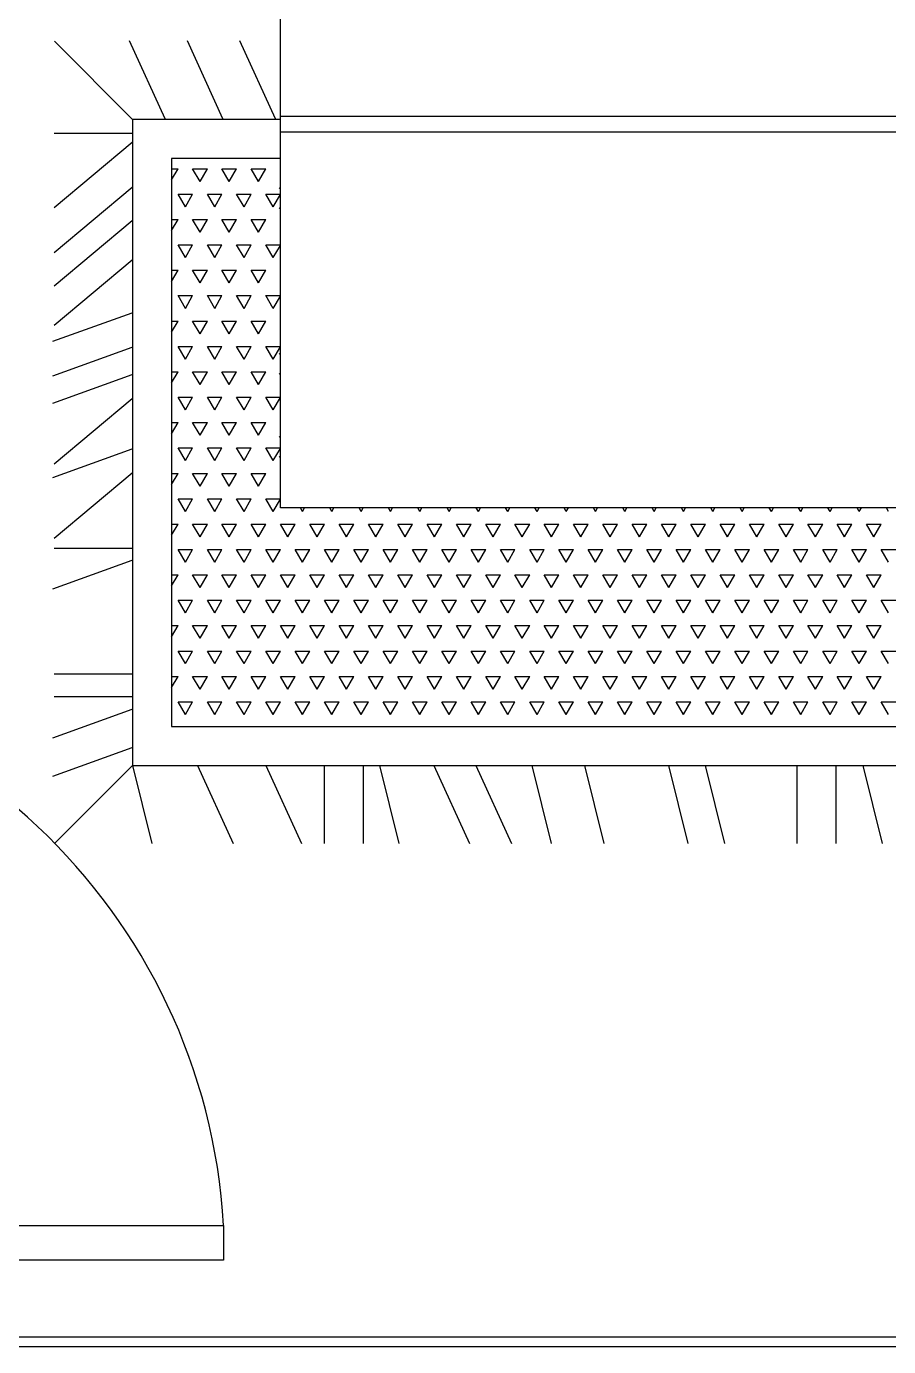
# Model space of a CAD drawing. Header units: inches. Extents: x 3882 to 20043, y -1483 to 317.
# Drawn here: x 12326.6 to 12370.1, y -356.5 to -290 of the extents above; entities that cross this region are included whole.
import ezdxf

# ---------------------------------------------------------------- set-up
doc = ezdxf.new("R2010")
doc.units = ezdxf.units.IN
doc.header["$MEASUREMENT"] = 0
for name, color, linetype in [('SS - Drywall_(240)', 240, 'Continuous'), ('SS - Windows_(160)', 160, 'Continuous'), ('SS - Wood_(30)', 30, 'Continuous')]:
    doc.layers.add(name, color=color, linetype=linetype)

# ---------------------------------------------------------------- blocks, each defined once
blk = doc.blocks.new('A$C6D2A2628')
for p, q in [((0.291, 0.4297), (0.291, 2.4297)), ((0.1019, 0.9267), (0.0019, 1.0267)), ((0.0977, 1.0278), (0.1431, 0.9278)), ((0.1716, 1.0278), (0.217, 0.9278)), ((0.2388, 1.0278), (0.2843, 0.9278)), ((0.291, 0.9307), (1.791, 0.9307)), ((0.291, 0.9267), (0.1019, 0.9267)), ((0.1019, 0.9267), (0.1019, 0.1)), ((0.0015, 0.9091), (0.1015, 0.9091)), ((0.0015, 0.8141), (0.1015, 0.8978)), ((0.291, 0.9107), (1.791, 0.9107)), ((0.291, 0.8767), (0.1519, 0.8767)), ((0.1519, 0.8767), (0.1519, 0.15)), ((0.1519, 0.8494), (0.1601, 0.8636)), ((0.1519, 0.8636), (0.1601, 0.8636)), ((0.1882, 0.8473), (0.1788, 0.8636)), ((0.1788, 0.8636), (0.1976, 0.8636)), ((0.1882, 0.8473), (0.1976, 0.8636)), ((0.2257, 0.8473), (0.2163, 0.8636)), ((0.2163, 0.8636), (0.2351, 0.8636)), ((0.2257, 0.8473), (0.2351, 0.8636)), ((0.2632, 0.8473), (0.2538, 0.8636)), ((0.2538, 0.8636), (0.2726, 0.8636)), ((0.2632, 0.8473), (0.2726, 0.8636)), ((0.0015, 0.7564), (0.1015, 0.84)), ((0.1695, 0.8148), (0.1601, 0.8311)), ((0.1601, 0.8311), (0.1788, 0.8311)), ((0.1695, 0.8148), (0.1788, 0.8311)), ((0.207, 0.8148), (0.1976, 0.8311)), ((0.1976, 0.8311), (0.2163, 0.8311)), ((0.207, 0.8148), (0.2163, 0.8311)), ((0.2445, 0.8148), (0.2351, 0.8311)), ((0.2351, 0.8311), (0.2538, 0.8311)), ((0.2445, 0.8148), (0.2538, 0.8311)), ((0.282, 0.8148), (0.2726, 0.8311)), ((0.2726, 0.8311), (0.291, 0.8311)), ((0.282, 0.8148), (0.291, 0.8305)), ((0.291, 0.8376), (0.2893, 0.8393)), ((0.291, 0.8144), (0.2893, 0.8128)), ((0.0015, 0.7139), (0.1015, 0.7975)), ((0.1519, 0.7844), (0.1601, 0.7986)), ((0.1519, 0.7986), (0.1601, 0.7986)), ((0.1882, 0.7824), (0.1788, 0.7986)), ((0.1788, 0.7986), (0.1976, 0.7986)), ((0.1882, 0.7824), (0.1976, 0.7986)), ((0.2257, 0.7824), (0.2163, 0.7986)), ((0.2163, 0.7986), (0.2351, 0.7986)), ((0.2257, 0.7824), (0.2351, 0.7986)), ((0.2632, 0.7824), (0.2538, 0.7986)), ((0.2538, 0.7986), (0.2726, 0.7986)), ((0.2632, 0.7824), (0.2726, 0.7986)), ((0.1695, 0.7499), (0.1601, 0.7661)), ((0.1601, 0.7661), (0.1788, 0.7661)), ((0.1695, 0.7499), (0.1788, 0.7661)), ((0.207, 0.7499), (0.1976, 0.7661)), ((0.1976, 0.7661), (0.2163, 0.7661)), ((0.207, 0.7499), (0.2163, 0.7661)), ((0.2445, 0.7499), (0.2351, 0.7661)), ((0.2351, 0.7661), (0.2538, 0.7661)), ((0.2445, 0.7499), (0.2538, 0.7661)), ((0.282, 0.7499), (0.2726, 0.7661)), ((0.2726, 0.7661), (0.291, 0.7661)), ((0.282, 0.7499), (0.291, 0.7655)), ((0.0015, 0.6633), (0.1015, 0.7469)), ((0.1519, 0.7195), (0.1601, 0.7337)), ((0.1519, 0.7337), (0.1601, 0.7337)), ((0.1882, 0.7174), (0.1788, 0.7337)), ((0.1788, 0.7337), (0.1976, 0.7337)), ((0.1882, 0.7174), (0.1976, 0.7337)), ((0.2257, 0.7174), (0.2163, 0.7337)), ((0.2163, 0.7337), (0.2351, 0.7337)), ((0.2257, 0.7174), (0.2351, 0.7337)), ((0.2632, 0.7174), (0.2538, 0.7337)), ((0.2538, 0.7337), (0.2726, 0.7337)), ((0.2632, 0.7174), (0.2726, 0.7337)), ((0.1695, 0.6849), (0.1601, 0.7012)), ((0.1601, 0.7012), (0.1788, 0.7012)), ((0.1695, 0.6849), (0.1788, 0.7012)), ((0.207, 0.6849), (0.1976, 0.7012)), ((0.1976, 0.7012), (0.2163, 0.7012)), ((0.207, 0.6849), (0.2163, 0.7012)), ((0.2445, 0.6849), (0.2351, 0.7012)), ((0.2351, 0.7012), (0.2538, 0.7012)), ((0.2445, 0.6849), (0.2538, 0.7012)), ((0.282, 0.6849), (0.2726, 0.7012)), ((0.2726, 0.7012), (0.291, 0.7012)), ((0.282, 0.6849), (0.291, 0.7006)), ((0, 0.6428), (0.1015, 0.6794)), ((0.1519, 0.6545), (0.1601, 0.6687)), ((0.1519, 0.6687), (0.1601, 0.6687)), ((0.1882, 0.6525), (0.1788, 0.6687)), ((0.1788, 0.6687), (0.1976, 0.6687)), ((0.1882, 0.6525), (0.1976, 0.6687)), ((0.2257, 0.6525), (0.2163, 0.6687)), ((0.2163, 0.6687), (0.2351, 0.6687)), ((0.2257, 0.6525), (0.2351, 0.6687)), ((0.2632, 0.6525), (0.2538, 0.6687)), ((0.2538, 0.6687), (0.2726, 0.6687)), ((0.2632, 0.6525), (0.2726, 0.6687)), ((0, 0.5984), (0.1015, 0.6351)), ((0.1695, 0.62), (0.1601, 0.6362)), ((0.1601, 0.6362), (0.1788, 0.6362)), ((0.1695, 0.62), (0.1788, 0.6362)), ((0.207, 0.62), (0.1976, 0.6362)), ((0.1976, 0.6362), (0.2163, 0.6362)), ((0.207, 0.62), (0.2163, 0.6362)), ((0.2445, 0.62), (0.2351, 0.6362)), ((0.2351, 0.6362), (0.2538, 0.6362)), ((0.2445, 0.62), (0.2538, 0.6362)), ((0.282, 0.62), (0.2726, 0.6362)), ((0.2726, 0.6362), (0.291, 0.6362)), ((0.282, 0.62), (0.291, 0.6356)), ((0.291, 0.6255), (0.2893, 0.6271)), ((0, 0.5636), (0.1015, 0.6003)), ((0.1519, 0.5896), (0.1601, 0.6037)), ((0.1519, 0.6037), (0.1601, 0.6037)), ((0.1882, 0.5875), (0.1788, 0.6037)), ((0.1788, 0.6037), (0.1976, 0.6037)), ((0.1882, 0.5875), (0.1976, 0.6037)), ((0.2257, 0.5875), (0.2163, 0.6037)), ((0.2163, 0.6037), (0.2351, 0.6037)), ((0.2257, 0.5875), (0.2351, 0.6037)), ((0.2632, 0.5875), (0.2538, 0.6037)), ((0.2538, 0.6037), (0.2726, 0.6037)), ((0.2632, 0.5875), (0.2726, 0.6037)), ((0.291, 0.6023), (0.2893, 0.6006)), ((0.0015, 0.4859), (0.1015, 0.5695)), ((0.1695, 0.555), (0.1601, 0.5713)), ((0.1601, 0.5713), (0.1788, 0.5713)), ((0.1695, 0.555), (0.1788, 0.5713)), ((0.207, 0.555), (0.1976, 0.5713)), ((0.1976, 0.5713), (0.2163, 0.5713)), ((0.207, 0.555), (0.2163, 0.5713)), ((0.2445, 0.555), (0.2351, 0.5713)), ((0.2351, 0.5713), (0.2538, 0.5713)), ((0.2445, 0.555), (0.2538, 0.5713)), ((0.282, 0.555), (0.2726, 0.5713)), ((0.2726, 0.5713), (0.291, 0.5713)), ((0.282, 0.555), (0.291, 0.5707)), ((0.1519, 0.5246), (0.1601, 0.5388)), ((0.1519, 0.5388), (0.1601, 0.5388)), ((0.1882, 0.5226), (0.1788, 0.5388)), ((0.1788, 0.5388), (0.1976, 0.5388)), ((0.1882, 0.5226), (0.1976, 0.5388)), ((0.2257, 0.5226), (0.2163, 0.5388)), ((0.2163, 0.5388), (0.2351, 0.5388)), ((0.2257, 0.5226), (0.2351, 0.5388)), ((0.2632, 0.5226), (0.2538, 0.5388)), ((0.2538, 0.5388), (0.2726, 0.5388)), ((0.2632, 0.5226), (0.2726, 0.5388)), ((0.291, 0.5194), (0.2893, 0.5211)), ((0, 0.4686), (0.1015, 0.5053)), ((0.1695, 0.4901), (0.1601, 0.5063)), ((0.1601, 0.5063), (0.1788, 0.5063)), ((0.1695, 0.4901), (0.1788, 0.5063)), ((0.207, 0.4901), (0.1976, 0.5063)), ((0.1976, 0.5063), (0.2163, 0.5063)), ((0.207, 0.4901), (0.2163, 0.5063)), ((0.2445, 0.4901), (0.2351, 0.5063)), ((0.2351, 0.5063), (0.2538, 0.5063)), ((0.2445, 0.4901), (0.2538, 0.5063)), ((0.282, 0.4901), (0.2726, 0.5063)), ((0.2726, 0.5063), (0.291, 0.5063)), ((0.282, 0.4901), (0.291, 0.5057)), ((0.291, 0.4962), (0.2893, 0.4946)), ((0.0015, 0.3909), (0.1015, 0.4745)), ((0.1519, 0.4597), (0.1601, 0.4738)), ((0.1519, 0.4738), (0.1601, 0.4738)), ((0.1882, 0.4576), (0.1788, 0.4738)), ((0.1788, 0.4738), (0.1976, 0.4738)), ((0.1882, 0.4576), (0.1976, 0.4738)), ((0.2257, 0.4576), (0.2163, 0.4738)), ((0.2163, 0.4738), (0.2351, 0.4738)), ((0.2257, 0.4576), (0.2351, 0.4738)), ((0.2632, 0.4576), (0.2538, 0.4738)), ((0.2538, 0.4738), (0.2726, 0.4738)), ((0.2632, 0.4576), (0.2726, 0.4738)), ((0.1695, 0.4251), (0.1601, 0.4414)), ((0.1601, 0.4414), (0.1788, 0.4414)), ((0.1695, 0.4251), (0.1788, 0.4414)), ((0.207, 0.4251), (0.1976, 0.4414)), ((0.1976, 0.4414), (0.2163, 0.4414)), ((0.207, 0.4251), (0.2163, 0.4414)), ((0.2445, 0.4251), (0.2351, 0.4414)), ((0.2351, 0.4414), (0.2538, 0.4414)), ((0.2445, 0.4251), (0.2538, 0.4414)), ((0.282, 0.4251), (0.2726, 0.4414)), ((0.2726, 0.4414), (0.291, 0.4414)), ((0.282, 0.4251), (0.291, 0.4408)), ((1.791, 0.4297), (0.291, 0.4297)), ((0.3195, 0.4251), (0.3168, 0.4297)), ((0.3195, 0.4251), (0.3221, 0.4297)), ((0.357, 0.4251), (0.3543, 0.4297)), ((0.357, 0.4251), (0.3596, 0.4297)), ((0.3945, 0.4251), (0.3918, 0.4297)), ((0.3945, 0.4251), (0.3971, 0.4297)), ((0.432, 0.4251), (0.4293, 0.4297)), ((0.432, 0.4251), (0.4346, 0.4297)), ((0.4695, 0.4251), (0.4668, 0.4297)), ((0.4695, 0.4251), (0.4721, 0.4297)), ((0.507, 0.4251), (0.5043, 0.4297)), ((0.507, 0.4251), (0.5096, 0.4297)), ((0.5445, 0.4251), (0.5418, 0.4297)), ((0.5445, 0.4251), (0.5471, 0.4297)), ((0.582, 0.4251), (0.5793, 0.4297)), ((0.582, 0.4251), (0.5846, 0.4297)), ((0.6195, 0.4251), (0.6168, 0.4297)), ((0.6195, 0.4251), (0.6221, 0.4297)), ((0.657, 0.4251), (0.6543, 0.4297)), ((0.657, 0.4251), (0.6596, 0.4297)), ((0.6945, 0.4251), (0.6918, 0.4297)), ((0.6945, 0.4251), (0.6971, 0.4297)), ((0.732, 0.4251), (0.7293, 0.4297)), ((0.732, 0.4251), (0.7346, 0.4297)), ((0.7695, 0.4251), (0.7668, 0.4297)), ((0.7695, 0.4251), (0.7721, 0.4297)), ((0.807, 0.4251), (0.8043, 0.4297)), ((0.807, 0.4251), (0.8096, 0.4297)), ((0.8445, 0.4251), (0.8418, 0.4297)), ((0.8445, 0.4251), (0.8471, 0.4297)), ((0.882, 0.4251), (0.8793, 0.4297)), ((0.882, 0.4251), (0.8846, 0.4297)), ((0.9195, 0.4251), (0.9168, 0.4297)), ((0.9195, 0.4251), (0.9221, 0.4297)), ((0.957, 0.4251), (0.9543, 0.4297)), ((0.957, 0.4251), (0.9596, 0.4297)), ((0.9945, 0.4251), (0.9918, 0.4297)), ((0.9945, 0.4251), (0.9971, 0.4297)), ((1.032, 0.4251), (1.0293, 0.4297)), ((1.032, 0.4251), (1.0346, 0.4297)), ((1.0695, 0.4251), (1.0668, 0.4297)), ((0.1519, 0.3947), (0.1601, 0.4089)), ((0.1519, 0.4089), (0.1601, 0.4089)), ((0.1882, 0.3927), (0.1788, 0.4089)), ((0.1788, 0.4089), (0.1976, 0.4089)), ((0.1882, 0.3927), (0.1976, 0.4089)), ((0.2257, 0.3927), (0.2163, 0.4089)), ((0.2163, 0.4089), (0.2351, 0.4089)), ((0.2257, 0.3927), (0.2351, 0.4089)), ((0.2632, 0.3927), (0.2538, 0.4089)), ((0.2538, 0.4089), (0.2726, 0.4089)), ((0.2632, 0.3927), (0.2726, 0.4089)), ((0.3007, 0.3927), (0.2913, 0.4089)), ((0.2913, 0.4089), (0.3101, 0.4089)), ((0.3007, 0.3927), (0.3101, 0.4089)), ((0.3382, 0.3927), (0.3288, 0.4089)), ((0.3288, 0.4089), (0.3476, 0.4089)), ((0.3382, 0.3927), (0.3476, 0.4089)), ((0.3757, 0.3927), (0.3663, 0.4089)), ((0.3663, 0.4089), (0.3851, 0.4089)), ((0.3757, 0.3927), (0.3851, 0.4089)), ((0.4132, 0.3927), (0.4038, 0.4089)), ((0.4038, 0.4089), (0.4226, 0.4089)), ((0.4132, 0.3927), (0.4226, 0.4089)), ((0.4507, 0.3927), (0.4413, 0.4089)), ((0.4413, 0.4089), (0.4601, 0.4089)), ((0.4507, 0.3927), (0.4601, 0.4089)), ((0.4882, 0.3927), (0.4788, 0.4089)), ((0.4788, 0.4089), (0.4976, 0.4089)), ((0.4882, 0.3927), (0.4976, 0.4089)), ((0.5257, 0.3927), (0.5163, 0.4089)), ((0.5163, 0.4089), (0.5351, 0.4089)), ((0.5257, 0.3927), (0.5351, 0.4089)), ((0.5632, 0.3927), (0.5538, 0.4089)), ((0.5538, 0.4089), (0.5726, 0.4089)), ((0.5632, 0.3927), (0.5726, 0.4089)), ((0.6007, 0.3927), (0.5913, 0.4089)), ((0.5913, 0.4089), (0.6101, 0.4089)), ((0.6007, 0.3927), (0.6101, 0.4089)), ((0.6382, 0.3927), (0.6288, 0.4089)), ((0.6288, 0.4089), (0.6476, 0.4089)), ((0.6382, 0.3927), (0.6476, 0.4089)), ((0.6757, 0.3927), (0.6663, 0.4089)), ((0.6663, 0.4089), (0.6851, 0.4089)), ((0.6757, 0.3927), (0.6851, 0.4089)), ((0.7132, 0.3927), (0.7038, 0.4089)), ((0.7038, 0.4089), (0.7226, 0.4089)), ((0.7132, 0.3927), (0.7226, 0.4089)), ((0.7507, 0.3927), (0.7413, 0.4089)), ((0.7413, 0.4089), (0.7601, 0.4089)), ((0.7507, 0.3927), (0.7601, 0.4089)), ((0.7882, 0.3927), (0.7788, 0.4089)), ((0.7788, 0.4089), (0.7976, 0.4089)), ((0.7882, 0.3927), (0.7976, 0.4089)), ((0.8257, 0.3927), (0.8163, 0.4089)), ((0.8163, 0.4089), (0.8351, 0.4089)), ((0.8257, 0.3927), (0.8351, 0.4089)), ((0.8632, 0.3927), (0.8538, 0.4089)), ((0.8538, 0.4089), (0.8726, 0.4089)), ((0.8632, 0.3927), (0.8726, 0.4089)), ((0.9007, 0.3927), (0.8913, 0.4089)), ((0.8913, 0.4089), (0.9101, 0.4089)), ((0.9007, 0.3927), (0.9101, 0.4089)), ((0.9382, 0.3927), (0.9288, 0.4089)), ((0.9288, 0.4089), (0.9476, 0.4089)), ((0.9382, 0.3927), (0.9476, 0.4089)), ((0.9757, 0.3927), (0.9663, 0.4089)), ((0.9663, 0.4089), (0.9851, 0.4089)), ((0.9757, 0.3927), (0.9851, 0.4089)), ((1.0132, 0.3927), (1.0038, 0.4089)), ((1.0038, 0.4089), (1.0226, 0.4089)), ((1.0132, 0.3927), (1.0226, 0.4089)), ((1.0507, 0.3927), (1.0413, 0.4089)), ((1.0413, 0.4089), (1.0601, 0.4089)), ((1.0507, 0.3927), (1.0601, 0.4089)), ((0.0015, 0.3783), (0.1015, 0.3783)), ((0.1695, 0.3602), (0.1601, 0.3764)), ((0.1601, 0.3764), (0.1788, 0.3764)), ((0.1695, 0.3602), (0.1788, 0.3764)), ((0.207, 0.3602), (0.1976, 0.3764)), ((0.1976, 0.3764), (0.2163, 0.3764)), ((0.207, 0.3602), (0.2163, 0.3764)), ((0.2445, 0.3602), (0.2351, 0.3764)), ((0.2351, 0.3764), (0.2538, 0.3764)), ((0.2445, 0.3602), (0.2538, 0.3764)), ((0.282, 0.3602), (0.2726, 0.3764)), ((0.2726, 0.3764), (0.2913, 0.3764)), ((0.282, 0.3602), (0.2913, 0.3764)), ((0.3195, 0.3602), (0.3101, 0.3764)), ((0.3101, 0.3764), (0.3288, 0.3764)), ((0.3195, 0.3602), (0.3288, 0.3764)), ((0.357, 0.3602), (0.3476, 0.3764)), ((0.3476, 0.3764), (0.3663, 0.3764)), ((0.357, 0.3602), (0.3663, 0.3764)), ((0.3945, 0.3602), (0.3851, 0.3764)), ((0.3851, 0.3764), (0.4038, 0.3764)), ((0.3945, 0.3602), (0.4038, 0.3764)), ((0.432, 0.3602), (0.4226, 0.3764)), ((0.4226, 0.3764), (0.4413, 0.3764)), ((0.432, 0.3602), (0.4413, 0.3764)), ((0.4695, 0.3602), (0.4601, 0.3764)), ((0.4601, 0.3764), (0.4788, 0.3764)), ((0.4695, 0.3602), (0.4788, 0.3764)), ((0.507, 0.3602), (0.4976, 0.3764)), ((0.4976, 0.3764), (0.5163, 0.3764)), ((0.507, 0.3602), (0.5163, 0.3764)), ((0.5445, 0.3602), (0.5351, 0.3764)), ((0.5351, 0.3764), (0.5538, 0.3764)), ((0.5445, 0.3602), (0.5538, 0.3764)), ((0.582, 0.3602), (0.5726, 0.3764)), ((0.5726, 0.3764), (0.5913, 0.3764)), ((0.582, 0.3602), (0.5913, 0.3764)), ((0.6195, 0.3602), (0.6101, 0.3764)), ((0.6101, 0.3764), (0.6288, 0.3764)), ((0.6195, 0.3602), (0.6288, 0.3764)), ((0.657, 0.3602), (0.6476, 0.3764)), ((0.6476, 0.3764), (0.6663, 0.3764)), ((0.657, 0.3602), (0.6663, 0.3764)), ((0.6945, 0.3602), (0.6851, 0.3764)), ((0.6851, 0.3764), (0.7038, 0.3764)), ((0.6945, 0.3602), (0.7038, 0.3764)), ((0.732, 0.3602), (0.7226, 0.3764)), ((0.7226, 0.3764), (0.7413, 0.3764)), ((0.732, 0.3602), (0.7413, 0.3764)), ((0.7695, 0.3602), (0.7601, 0.3764)), ((0.7601, 0.3764), (0.7788, 0.3764)), ((0.7695, 0.3602), (0.7788, 0.3764)), ((0.807, 0.3602), (0.7976, 0.3764)), ((0.7976, 0.3764), (0.8163, 0.3764)), ((0.807, 0.3602), (0.8163, 0.3764)), ((0.8445, 0.3602), (0.8351, 0.3764)), ((0.8351, 0.3764), (0.8538, 0.3764)), ((0.8445, 0.3602), (0.8538, 0.3764)), ((0.882, 0.3602), (0.8726, 0.3764)), ((0.8726, 0.3764), (0.8913, 0.3764)), ((0.882, 0.3602), (0.8913, 0.3764)), ((0.9195, 0.3602), (0.9101, 0.3764)), ((0.9101, 0.3764), (0.9288, 0.3764)), ((0.9195, 0.3602), (0.9288, 0.3764)), ((0.957, 0.3602), (0.9476, 0.3764)), ((0.9476, 0.3764), (0.9663, 0.3764)), ((0.957, 0.3602), (0.9663, 0.3764)), ((0.9945, 0.3602), (0.9851, 0.3764)), ((0.9851, 0.3764), (1.0038, 0.3764)), ((0.9945, 0.3602), (1.0038, 0.3764)), ((1.032, 0.3602), (1.0226, 0.3764)), ((1.0226, 0.3764), (1.0413, 0.3764)), ((1.032, 0.3602), (1.0413, 0.3764)), ((1.0695, 0.3602), (1.0601, 0.3764)), ((1.0601, 0.3764), (1.0788, 0.3764)), ((0, 0.3261), (0.1015, 0.3628)), ((0.1519, 0.3298), (0.1601, 0.3439)), ((0.1519, 0.3439), (0.1601, 0.3439)), ((0.1882, 0.3277), (0.1788, 0.3439)), ((0.1788, 0.3439), (0.1976, 0.3439)), ((0.1882, 0.3277), (0.1976, 0.3439)), ((0.2257, 0.3277), (0.2163, 0.3439)), ((0.2163, 0.3439), (0.2351, 0.3439)), ((0.2257, 0.3277), (0.2351, 0.3439)), ((0.2632, 0.3277), (0.2538, 0.3439)), ((0.2538, 0.3439), (0.2726, 0.3439)), ((0.2632, 0.3277), (0.2726, 0.3439)), ((0.3007, 0.3277), (0.2913, 0.3439)), ((0.2913, 0.3439), (0.3101, 0.3439)), ((0.3007, 0.3277), (0.3101, 0.3439)), ((0.3382, 0.3277), (0.3288, 0.3439)), ((0.3288, 0.3439), (0.3476, 0.3439)), ((0.3382, 0.3277), (0.3476, 0.3439)), ((0.3757, 0.3277), (0.3663, 0.3439)), ((0.3663, 0.3439), (0.3851, 0.3439)), ((0.3757, 0.3277), (0.3851, 0.3439)), ((0.4132, 0.3277), (0.4038, 0.3439)), ((0.4038, 0.3439), (0.4226, 0.3439)), ((0.4132, 0.3277), (0.4226, 0.3439)), ((0.4507, 0.3277), (0.4413, 0.3439)), ((0.4413, 0.3439), (0.4601, 0.3439)), ((0.4507, 0.3277), (0.4601, 0.3439)), ((0.4882, 0.3277), (0.4788, 0.3439)), ((0.4788, 0.3439), (0.4976, 0.3439)), ((0.4882, 0.3277), (0.4976, 0.3439)), ((0.5257, 0.3277), (0.5163, 0.3439)), ((0.5163, 0.3439), (0.5351, 0.3439)), ((0.5257, 0.3277), (0.5351, 0.3439)), ((0.5632, 0.3277), (0.5538, 0.3439)), ((0.5538, 0.3439), (0.5726, 0.3439)), ((0.5632, 0.3277), (0.5726, 0.3439)), ((0.6007, 0.3277), (0.5913, 0.3439)), ((0.5913, 0.3439), (0.6101, 0.3439)), ((0.6007, 0.3277), (0.6101, 0.3439)), ((0.6382, 0.3277), (0.6288, 0.3439)), ((0.6288, 0.3439), (0.6476, 0.3439)), ((0.6382, 0.3277), (0.6476, 0.3439)), ((0.6757, 0.3277), (0.6663, 0.3439)), ((0.6663, 0.3439), (0.6851, 0.3439)), ((0.6757, 0.3277), (0.6851, 0.3439)), ((0.7132, 0.3277), (0.7038, 0.3439)), ((0.7038, 0.3439), (0.7226, 0.3439)), ((0.7132, 0.3277), (0.7226, 0.3439)), ((0.7507, 0.3277), (0.7413, 0.3439)), ((0.7413, 0.3439), (0.7601, 0.3439)), ((0.7507, 0.3277), (0.7601, 0.3439)), ((0.7882, 0.3277), (0.7788, 0.3439)), ((0.7788, 0.3439), (0.7976, 0.3439)), ((0.7882, 0.3277), (0.7976, 0.3439)), ((0.8257, 0.3277), (0.8163, 0.3439)), ((0.8163, 0.3439), (0.8351, 0.3439)), ((0.8257, 0.3277), (0.8351, 0.3439)), ((0.8632, 0.3277), (0.8538, 0.3439)), ((0.8538, 0.3439), (0.8726, 0.3439)), ((0.8632, 0.3277), (0.8726, 0.3439)), ((0.9007, 0.3277), (0.8913, 0.3439)), ((0.8913, 0.3439), (0.9101, 0.3439)), ((0.9007, 0.3277), (0.9101, 0.3439)), ((0.9382, 0.3277), (0.9288, 0.3439)), ((0.9288, 0.3439), (0.9476, 0.3439)), ((0.9382, 0.3277), (0.9476, 0.3439)), ((0.9757, 0.3277), (0.9663, 0.3439)), ((0.9663, 0.3439), (0.9851, 0.3439)), ((0.9757, 0.3277), (0.9851, 0.3439)), ((1.0132, 0.3277), (1.0038, 0.3439)), ((1.0038, 0.3439), (1.0226, 0.3439)), ((1.0132, 0.3277), (1.0226, 0.3439)), ((1.0507, 0.3277), (1.0413, 0.3439)), ((1.0413, 0.3439), (1.0601, 0.3439)), ((1.0507, 0.3277), (1.0601, 0.3439)), ((0.1695, 0.2952), (0.1601, 0.3115)), ((0.1601, 0.3115), (0.1788, 0.3115)), ((0.1695, 0.2952), (0.1788, 0.3115)), ((0.207, 0.2952), (0.1976, 0.3115)), ((0.1976, 0.3115), (0.2163, 0.3115)), ((0.207, 0.2952), (0.2163, 0.3115)), ((0.2445, 0.2952), (0.2351, 0.3115)), ((0.2351, 0.3115), (0.2538, 0.3115)), ((0.2445, 0.2952), (0.2538, 0.3115)), ((0.282, 0.2952), (0.2726, 0.3115)), ((0.2726, 0.3115), (0.2913, 0.3115)), ((0.282, 0.2952), (0.2913, 0.3115)), ((0.3195, 0.2952), (0.3101, 0.3115)), ((0.3101, 0.3115), (0.3288, 0.3115)), ((0.3195, 0.2952), (0.3288, 0.3115)), ((0.357, 0.2952), (0.3476, 0.3115)), ((0.3476, 0.3115), (0.3663, 0.3115)), ((0.357, 0.2952), (0.3663, 0.3115)), ((0.3945, 0.2952), (0.3851, 0.3115)), ((0.3851, 0.3115), (0.4038, 0.3115)), ((0.3945, 0.2952), (0.4038, 0.3115)), ((0.432, 0.2952), (0.4226, 0.3115)), ((0.4226, 0.3115), (0.4413, 0.3115)), ((0.432, 0.2952), (0.4413, 0.3115)), ((0.4695, 0.2952), (0.4601, 0.3115)), ((0.4601, 0.3115), (0.4788, 0.3115)), ((0.4695, 0.2952), (0.4788, 0.3115)), ((0.507, 0.2952), (0.4976, 0.3115)), ((0.4976, 0.3115), (0.5163, 0.3115)), ((0.507, 0.2952), (0.5163, 0.3115)), ((0.5445, 0.2952), (0.5351, 0.3115)), ((0.5351, 0.3115), (0.5538, 0.3115)), ((0.5445, 0.2952), (0.5538, 0.3115)), ((0.582, 0.2952), (0.5726, 0.3115)), ((0.5726, 0.3115), (0.5913, 0.3115)), ((0.582, 0.2952), (0.5913, 0.3115)), ((0.6195, 0.2952), (0.6101, 0.3115)), ((0.6101, 0.3115), (0.6288, 0.3115)), ((0.6195, 0.2952), (0.6288, 0.3115)), ((0.657, 0.2952), (0.6476, 0.3115)), ((0.6476, 0.3115), (0.6663, 0.3115)), ((0.657, 0.2952), (0.6663, 0.3115)), ((0.6945, 0.2952), (0.6851, 0.3115)), ((0.6851, 0.3115), (0.7038, 0.3115)), ((0.6945, 0.2952), (0.7038, 0.3115)), ((0.732, 0.2952), (0.7226, 0.3115)), ((0.7226, 0.3115), (0.7413, 0.3115)), ((0.732, 0.2952), (0.7413, 0.3115)), ((0.7695, 0.2952), (0.7601, 0.3115)), ((0.7601, 0.3115), (0.7788, 0.3115)), ((0.7695, 0.2952), (0.7788, 0.3115)), ((0.807, 0.2952), (0.7976, 0.3115)), ((0.7976, 0.3115), (0.8163, 0.3115)), ((0.807, 0.2952), (0.8163, 0.3115)), ((0.8445, 0.2952), (0.8351, 0.3115)), ((0.8351, 0.3115), (0.8538, 0.3115)), ((0.8445, 0.2952), (0.8538, 0.3115)), ((0.882, 0.2952), (0.8726, 0.3115)), ((0.8726, 0.3115), (0.8913, 0.3115)), ((0.882, 0.2952), (0.8913, 0.3115)), ((0.9195, 0.2952), (0.9101, 0.3115)), ((0.9101, 0.3115), (0.9288, 0.3115)), ((0.9195, 0.2952), (0.9288, 0.3115)), ((0.957, 0.2952), (0.9476, 0.3115)), ((0.9476, 0.3115), (0.9663, 0.3115)), ((0.957, 0.2952), (0.9663, 0.3115)), ((0.9945, 0.2952), (0.9851, 0.3115)), ((0.9851, 0.3115), (1.0038, 0.3115)), ((0.9945, 0.2952), (1.0038, 0.3115)), ((1.032, 0.2952), (1.0226, 0.3115)), ((1.0226, 0.3115), (1.0413, 0.3115)), ((1.032, 0.2952), (1.0413, 0.3115)), ((1.0695, 0.2952), (1.0601, 0.3115)), ((1.0601, 0.3115), (1.0788, 0.3115)), ((0.1519, 0.2648), (0.1601, 0.279)), ((0.1519, 0.279), (0.1601, 0.279)), ((0.1882, 0.2628), (0.1788, 0.279)), ((0.1788, 0.279), (0.1976, 0.279)), ((0.1882, 0.2628), (0.1976, 0.279)), ((0.2257, 0.2628), (0.2163, 0.279)), ((0.2163, 0.279), (0.2351, 0.279)), ((0.2257, 0.2628), (0.2351, 0.279)), ((0.2632, 0.2628), (0.2538, 0.279)), ((0.2538, 0.279), (0.2726, 0.279)), ((0.2632, 0.2628), (0.2726, 0.279)), ((0.3007, 0.2628), (0.2913, 0.279)), ((0.2913, 0.279), (0.3101, 0.279)), ((0.3007, 0.2628), (0.3101, 0.279)), ((0.3382, 0.2628), (0.3288, 0.279)), ((0.3288, 0.279), (0.3476, 0.279)), ((0.3382, 0.2628), (0.3476, 0.279)), ((0.3757, 0.2628), (0.3663, 0.279)), ((0.3663, 0.279), (0.3851, 0.279)), ((0.3757, 0.2628), (0.3851, 0.279)), ((0.4132, 0.2628), (0.4038, 0.279)), ((0.4038, 0.279), (0.4226, 0.279)), ((0.4132, 0.2628), (0.4226, 0.279)), ((0.4507, 0.2628), (0.4413, 0.279)), ((0.4413, 0.279), (0.4601, 0.279)), ((0.4507, 0.2628), (0.4601, 0.279)), ((0.4882, 0.2628), (0.4788, 0.279)), ((0.4788, 0.279), (0.4976, 0.279)), ((0.4882, 0.2628), (0.4976, 0.279)), ((0.5257, 0.2628), (0.5163, 0.279)), ((0.5163, 0.279), (0.5351, 0.279)), ((0.5257, 0.2628), (0.5351, 0.279)), ((0.5632, 0.2628), (0.5538, 0.279)), ((0.5538, 0.279), (0.5726, 0.279)), ((0.5632, 0.2628), (0.5726, 0.279)), ((0.6007, 0.2628), (0.5913, 0.279)), ((0.5913, 0.279), (0.6101, 0.279)), ((0.6007, 0.2628), (0.6101, 0.279)), ((0.6382, 0.2628), (0.6288, 0.279)), ((0.6288, 0.279), (0.6476, 0.279)), ((0.6382, 0.2628), (0.6476, 0.279)), ((0.6757, 0.2628), (0.6663, 0.279)), ((0.6663, 0.279), (0.6851, 0.279)), ((0.6757, 0.2628), (0.6851, 0.279)), ((0.7132, 0.2628), (0.7038, 0.279)), ((0.7038, 0.279), (0.7226, 0.279)), ((0.7132, 0.2628), (0.7226, 0.279)), ((0.7507, 0.2628), (0.7413, 0.279)), ((0.7413, 0.279), (0.7601, 0.279)), ((0.7507, 0.2628), (0.7601, 0.279)), ((0.7882, 0.2628), (0.7788, 0.279)), ((0.7788, 0.279), (0.7976, 0.279)), ((0.7882, 0.2628), (0.7976, 0.279)), ((0.8257, 0.2628), (0.8163, 0.279)), ((0.8163, 0.279), (0.8351, 0.279)), ((0.8257, 0.2628), (0.8351, 0.279)), ((0.8632, 0.2628), (0.8538, 0.279)), ((0.8538, 0.279), (0.8726, 0.279)), ((0.8632, 0.2628), (0.8726, 0.279)), ((0.9007, 0.2628), (0.8913, 0.279)), ((0.8913, 0.279), (0.9101, 0.279)), ((0.9007, 0.2628), (0.9101, 0.279)), ((0.9382, 0.2628), (0.9288, 0.279)), ((0.9288, 0.279), (0.9476, 0.279)), ((0.9382, 0.2628), (0.9476, 0.279)), ((0.9757, 0.2628), (0.9663, 0.279)), ((0.9663, 0.279), (0.9851, 0.279)), ((0.9757, 0.2628), (0.9851, 0.279)), ((1.0132, 0.2628), (1.0038, 0.279)), ((1.0038, 0.279), (1.0226, 0.279)), ((1.0132, 0.2628), (1.0226, 0.279)), ((1.0507, 0.2628), (1.0413, 0.279)), ((1.0413, 0.279), (1.0601, 0.279)), ((1.0507, 0.2628), (1.0601, 0.279)), ((0.1695, 0.2303), (0.1601, 0.2465)), ((0.1601, 0.2465), (0.1788, 0.2465)), ((0.1695, 0.2303), (0.1788, 0.2465)), ((0.207, 0.2303), (0.1976, 0.2465)), ((0.1976, 0.2465), (0.2163, 0.2465)), ((0.207, 0.2303), (0.2163, 0.2465)), ((0.2445, 0.2303), (0.2351, 0.2465)), ((0.2351, 0.2465), (0.2538, 0.2465)), ((0.2445, 0.2303), (0.2538, 0.2465)), ((0.282, 0.2303), (0.2726, 0.2465)), ((0.2726, 0.2465), (0.2913, 0.2465)), ((0.282, 0.2303), (0.2913, 0.2465)), ((0.3195, 0.2303), (0.3101, 0.2465)), ((0.3101, 0.2465), (0.3288, 0.2465)), ((0.3195, 0.2303), (0.3288, 0.2465)), ((0.357, 0.2303), (0.3476, 0.2465)), ((0.3476, 0.2465), (0.3663, 0.2465)), ((0.357, 0.2303), (0.3663, 0.2465)), ((0.3945, 0.2303), (0.3851, 0.2465)), ((0.3851, 0.2465), (0.4038, 0.2465)), ((0.3945, 0.2303), (0.4038, 0.2465)), ((0.432, 0.2303), (0.4226, 0.2465)), ((0.4226, 0.2465), (0.4413, 0.2465)), ((0.432, 0.2303), (0.4413, 0.2465)), ((0.4695, 0.2303), (0.4601, 0.2465)), ((0.4601, 0.2465), (0.4788, 0.2465)), ((0.4695, 0.2303), (0.4788, 0.2465)), ((0.507, 0.2303), (0.4976, 0.2465)), ((0.4976, 0.2465), (0.5163, 0.2465)), ((0.507, 0.2303), (0.5163, 0.2465)), ((0.5445, 0.2303), (0.5351, 0.2465)), ((0.5351, 0.2465), (0.5538, 0.2465)), ((0.5445, 0.2303), (0.5538, 0.2465)), ((0.582, 0.2303), (0.5726, 0.2465)), ((0.5726, 0.2465), (0.5913, 0.2465)), ((0.582, 0.2303), (0.5913, 0.2465)), ((0.6195, 0.2303), (0.6101, 0.2465)), ((0.6101, 0.2465), (0.6288, 0.2465)), ((0.6195, 0.2303), (0.6288, 0.2465)), ((0.657, 0.2303), (0.6476, 0.2465)), ((0.6476, 0.2465), (0.6663, 0.2465)), ((0.657, 0.2303), (0.6663, 0.2465)), ((0.6945, 0.2303), (0.6851, 0.2465)), ((0.6851, 0.2465), (0.7038, 0.2465)), ((0.6945, 0.2303), (0.7038, 0.2465)), ((0.732, 0.2303), (0.7226, 0.2465)), ((0.7226, 0.2465), (0.7413, 0.2465)), ((0.732, 0.2303), (0.7413, 0.2465)), ((0.7695, 0.2303), (0.7601, 0.2465)), ((0.7601, 0.2465), (0.7788, 0.2465)), ((0.7695, 0.2303), (0.7788, 0.2465)), ((0.807, 0.2303), (0.7976, 0.2465)), ((0.7976, 0.2465), (0.8163, 0.2465)), ((0.807, 0.2303), (0.8163, 0.2465)), ((0.8445, 0.2303), (0.8351, 0.2465)), ((0.8351, 0.2465), (0.8538, 0.2465)), ((0.8445, 0.2303), (0.8538, 0.2465)), ((0.882, 0.2303), (0.8726, 0.2465)), ((0.8726, 0.2465), (0.8913, 0.2465)), ((0.882, 0.2303), (0.8913, 0.2465)), ((0.9195, 0.2303), (0.9101, 0.2465)), ((0.9101, 0.2465), (0.9288, 0.2465)), ((0.9195, 0.2303), (0.9288, 0.2465)), ((0.957, 0.2303), (0.9476, 0.2465)), ((0.9476, 0.2465), (0.9663, 0.2465)), ((0.957, 0.2303), (0.9663, 0.2465)), ((0.9945, 0.2303), (0.9851, 0.2465)), ((0.9851, 0.2465), (1.0038, 0.2465)), ((0.9945, 0.2303), (1.0038, 0.2465)), ((1.032, 0.2303), (1.0226, 0.2465)), ((1.0226, 0.2465), (1.0413, 0.2465)), ((1.032, 0.2303), (1.0413, 0.2465)), ((1.0695, 0.2303), (1.0601, 0.2465)), ((1.0601, 0.2465), (1.0788, 0.2465)), ((0.0015, 0.2173), (0.1015, 0.2173)), ((0.1519, 0.1999), (0.1601, 0.214)), ((0.1519, 0.214), (0.1601, 0.214)), ((0.1882, 0.1978), (0.1788, 0.214)), ((0.1788, 0.214), (0.1976, 0.214)), ((0.1882, 0.1978), (0.1976, 0.214)), ((0.2257, 0.1978), (0.2163, 0.214)), ((0.2163, 0.214), (0.2351, 0.214)), ((0.2257, 0.1978), (0.2351, 0.214)), ((0.2632, 0.1978), (0.2538, 0.214)), ((0.2538, 0.214), (0.2726, 0.214)), ((0.2632, 0.1978), (0.2726, 0.214)), ((0.3007, 0.1978), (0.2913, 0.214)), ((0.2913, 0.214), (0.3101, 0.214)), ((0.3007, 0.1978), (0.3101, 0.214)), ((0.3382, 0.1978), (0.3288, 0.214)), ((0.3288, 0.214), (0.3476, 0.214)), ((0.3382, 0.1978), (0.3476, 0.214)), ((0.3757, 0.1978), (0.3663, 0.214)), ((0.3663, 0.214), (0.3851, 0.214)), ((0.3757, 0.1978), (0.3851, 0.214)), ((0.4132, 0.1978), (0.4038, 0.214)), ((0.4038, 0.214), (0.4226, 0.214)), ((0.4132, 0.1978), (0.4226, 0.214)), ((0.4507, 0.1978), (0.4413, 0.214)), ((0.4413, 0.214), (0.4601, 0.214)), ((0.4507, 0.1978), (0.4601, 0.214)), ((0.4882, 0.1978), (0.4788, 0.214)), ((0.4788, 0.214), (0.4976, 0.214)), ((0.4882, 0.1978), (0.4976, 0.214)), ((0.5257, 0.1978), (0.5163, 0.214)), ((0.5163, 0.214), (0.5351, 0.214)), ((0.5257, 0.1978), (0.5351, 0.214)), ((0.5632, 0.1978), (0.5538, 0.214)), ((0.5538, 0.214), (0.5726, 0.214)), ((0.5632, 0.1978), (0.5726, 0.214)), ((0.6007, 0.1978), (0.5913, 0.214)), ((0.5913, 0.214), (0.6101, 0.214)), ((0.6007, 0.1978), (0.6101, 0.214)), ((0.6382, 0.1978), (0.6288, 0.214)), ((0.6288, 0.214), (0.6476, 0.214)), ((0.6382, 0.1978), (0.6476, 0.214)), ((0.6757, 0.1978), (0.6663, 0.214)), ((0.6663, 0.214), (0.6851, 0.214)), ((0.6757, 0.1978), (0.6851, 0.214)), ((0.7132, 0.1978), (0.7038, 0.214)), ((0.7038, 0.214), (0.7226, 0.214)), ((0.7132, 0.1978), (0.7226, 0.214)), ((0.7507, 0.1978), (0.7413, 0.214)), ((0.7413, 0.214), (0.7601, 0.214)), ((0.7507, 0.1978), (0.7601, 0.214)), ((0.7882, 0.1978), (0.7788, 0.214)), ((0.7788, 0.214), (0.7976, 0.214)), ((0.7882, 0.1978), (0.7976, 0.214)), ((0.8257, 0.1978), (0.8163, 0.214)), ((0.8163, 0.214), (0.8351, 0.214)), ((0.8257, 0.1978), (0.8351, 0.214)), ((0.8632, 0.1978), (0.8538, 0.214)), ((0.8538, 0.214), (0.8726, 0.214)), ((0.8632, 0.1978), (0.8726, 0.214)), ((0.9007, 0.1978), (0.8913, 0.214)), ((0.8913, 0.214), (0.9101, 0.214)), ((0.9007, 0.1978), (0.9101, 0.214)), ((0.9382, 0.1978), (0.9288, 0.214)), ((0.9288, 0.214), (0.9476, 0.214)), ((0.9382, 0.1978), (0.9476, 0.214)), ((0.9757, 0.1978), (0.9663, 0.214)), ((0.9663, 0.214), (0.9851, 0.214)), ((0.9757, 0.1978), (0.9851, 0.214)), ((1.0132, 0.1978), (1.0038, 0.214)), ((1.0038, 0.214), (1.0226, 0.214)), ((1.0132, 0.1978), (1.0226, 0.214)), ((1.0507, 0.1978), (1.0413, 0.214)), ((1.0413, 0.214), (1.0601, 0.214)), ((1.0507, 0.1978), (1.0601, 0.214)), ((0.0015, 0.1884), (0.1015, 0.1884)), ((0, 0.1355), (0.1015, 0.1722)), ((0.1695, 0.1653), (0.1601, 0.1816)), ((0.1601, 0.1816), (0.1788, 0.1816)), ((0.1695, 0.1653), (0.1788, 0.1816)), ((0.207, 0.1653), (0.1976, 0.1816)), ((0.1976, 0.1816), (0.2163, 0.1816)), ((0.207, 0.1653), (0.2163, 0.1816)), ((0.2445, 0.1653), (0.2351, 0.1816)), ((0.2351, 0.1816), (0.2538, 0.1816)), ((0.2445, 0.1653), (0.2538, 0.1816)), ((0.282, 0.1653), (0.2726, 0.1816)), ((0.2726, 0.1816), (0.2913, 0.1816)), ((0.282, 0.1653), (0.2913, 0.1816)), ((0.3195, 0.1653), (0.3101, 0.1816)), ((0.3101, 0.1816), (0.3288, 0.1816)), ((0.3195, 0.1653), (0.3288, 0.1816)), ((0.357, 0.1653), (0.3476, 0.1816)), ((0.3476, 0.1816), (0.3663, 0.1816)), ((0.357, 0.1653), (0.3663, 0.1816)), ((0.3945, 0.1653), (0.3851, 0.1816)), ((0.3851, 0.1816), (0.4038, 0.1816)), ((0.3945, 0.1653), (0.4038, 0.1816)), ((0.432, 0.1653), (0.4226, 0.1816)), ((0.4226, 0.1816), (0.4413, 0.1816)), ((0.432, 0.1653), (0.4413, 0.1816)), ((0.4695, 0.1653), (0.4601, 0.1816)), ((0.4601, 0.1816), (0.4788, 0.1816)), ((0.4695, 0.1653), (0.4788, 0.1816)), ((0.507, 0.1653), (0.4976, 0.1816)), ((0.4976, 0.1816), (0.5163, 0.1816)), ((0.507, 0.1653), (0.5163, 0.1816)), ((0.5445, 0.1653), (0.5351, 0.1816)), ((0.5351, 0.1816), (0.5538, 0.1816)), ((0.5445, 0.1653), (0.5538, 0.1816)), ((0.582, 0.1653), (0.5726, 0.1816)), ((0.5726, 0.1816), (0.5913, 0.1816)), ((0.582, 0.1653), (0.5913, 0.1816)), ((0.6195, 0.1653), (0.6101, 0.1816)), ((0.6101, 0.1816), (0.6288, 0.1816)), ((0.6195, 0.1653), (0.6288, 0.1816)), ((0.657, 0.1653), (0.6476, 0.1816)), ((0.6476, 0.1816), (0.6663, 0.1816)), ((0.657, 0.1653), (0.6663, 0.1816)), ((0.6945, 0.1653), (0.6851, 0.1816)), ((0.6851, 0.1816), (0.7038, 0.1816)), ((0.6945, 0.1653), (0.7038, 0.1816)), ((0.732, 0.1653), (0.7226, 0.1816)), ((0.7226, 0.1816), (0.7413, 0.1816)), ((0.732, 0.1653), (0.7413, 0.1816)), ((0.7695, 0.1653), (0.7601, 0.1816)), ((0.7601, 0.1816), (0.7788, 0.1816)), ((0.7695, 0.1653), (0.7788, 0.1816)), ((0.807, 0.1653), (0.7976, 0.1816)), ((0.7976, 0.1816), (0.8163, 0.1816)), ((0.807, 0.1653), (0.8163, 0.1816)), ((0.8445, 0.1653), (0.8351, 0.1816)), ((0.8351, 0.1816), (0.8538, 0.1816)), ((0.8445, 0.1653), (0.8538, 0.1816)), ((0.882, 0.1653), (0.8726, 0.1816)), ((0.8726, 0.1816), (0.8913, 0.1816)), ((0.882, 0.1653), (0.8913, 0.1816)), ((0.9195, 0.1653), (0.9101, 0.1816)), ((0.9101, 0.1816), (0.9288, 0.1816)), ((0.9195, 0.1653), (0.9288, 0.1816)), ((0.957, 0.1653), (0.9476, 0.1816)), ((0.9476, 0.1816), (0.9663, 0.1816)), ((0.957, 0.1653), (0.9663, 0.1816)), ((0.9945, 0.1653), (0.9851, 0.1816)), ((0.9851, 0.1816), (1.0038, 0.1816)), ((0.9945, 0.1653), (1.0038, 0.1816)), ((1.032, 0.1653), (1.0226, 0.1816)), ((1.0226, 0.1816), (1.0413, 0.1816)), ((1.032, 0.1653), (1.0413, 0.1816)), ((1.0695, 0.1653), (1.0601, 0.1816)), ((1.0601, 0.1816), (1.0788, 0.1816)), ((0.1519, 0.15), (1.9432, 0.15)), ((0, 0.0863), (0.1015, 0.1229)), ((0.1019, 0.1), (0.0019, 0)), ((0.1019, 0.1), (1.9932, 0.1)), ((0.1019, 0.1), (0.1266, 0)), ((0.1851, 0.1), (0.2305, 0)), ((0.2725, 0.1), (0.3179, 0)), ((0.3469, 0.1), (0.3469, 0)), ((0.3969, 0.1), (0.3969, 0)), ((0.4179, 0.1), (0.4426, 0)), ((0.4876, 0.1), (0.533, 0)), ((0.5414, 0.1), (0.5868, 0)), ((0.6128, 0.1), (0.6376, 0)), ((0.6801, 0.1), (0.7048, 0)), ((0.7876, 0.1), (0.8124, 0)), ((0.8347, 0.1), (0.8594, 0)), ((0.952, 0.1), (0.952, 0)), ((1.002, 0.1), (1.002, 0)), ((1.0364, 0.1), (1.0611, 0))]:
    blk.add_line(p, q)

msp = doc.modelspace()

# ---------------------------------------------------------------- linework, layer by layer
at = {"layer": 'SS - Drywall_(240)'}
msp.add_line((12307.08538, -356.03427), (12484.34493, -356.03427), dxfattribs=at)
at = {"layer": 'SS - Windows_(160)'}
msp.add_lwpolyline([(12306.58538, -350.43511), (12336.58538, -350.43511), (12336.58538, -352.18511), (12306.58538, -352.18511)], close=True, dxfattribs=at)
msp.add_arc((12306.58538, -352.18511), 30.051, 3.3384705, 90, dxfattribs=at)
at = {"layer": 'SS - Wood_(30)'}
msp.add_line((12306.58538, -356.53427), (12484.84493, -356.53427), dxfattribs=at)

# ---------------------------------------------------------------- block references
at = {"xscale": 39.3700787401575, "yscale": 39.3700787401575, "zscale": 39.3700787401575}
msp.add_blockref('A$C6D2A2628', (12327.9854, -331.19648), dxfattribs=at)

doc.saveas('drawing.dxf')
